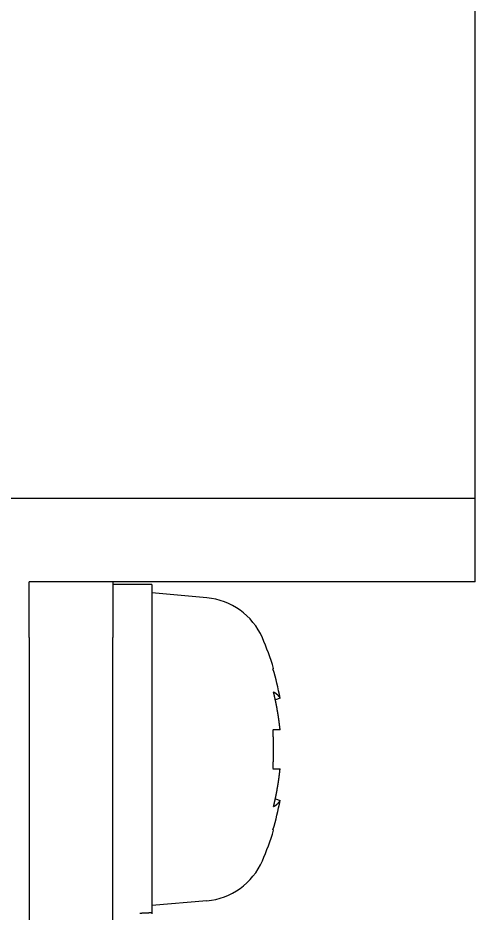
# Model space of a CAD drawing. Extents: x -7 to 305, y -225 to 131.
# Drawn here: x 292.46 to 300.66, y -41.42 to -25.39 of the extents above; entities that cross this region are included whole.
import ezdxf

# ---------------------------------------------------------------- set-up
doc = ezdxf.new("R2010")
doc.units = 0
doc.layers.get('0').update_dxf_attribs({"linetype": 'CONTINUOUS'})

# ---------------------------------------------------------------- blocks, each defined once
blk = doc.blocks.new('KOZU0012')
at = {"color": 7, "linetype": 'CONTINUOUS'}
for p, q in [((16, 11), (16, 24)), ((-16, 11), (16, 11)), ((16, 9.5), (16, 11)), ((9.5, 9.5), (8, 9.5)), ((8, 8.5), (8, 9.5)), ((9.5, 9.5), (9.5, 8.5)), ((15, 9.5), (9.5, 9.5)), ((16, 9.5), (15, 9.5)), ((10.2, 9.45), (9.5, 9.45)), ((10.2, 9.45), (10.2, 3.576535)), ((11.188167, 9.213547), (10.2, 9.3)), ((8, 8.5), (8, 1.5)), ((9.5, 1), (9.5, 8.5)), ((12.385133, 7.95), (12.374649, 7.94254)), ((12.502558, 7.418217), (12.417129, 7.384946)), ((12.502558, 6.849), (12.374649, 6.849)), ((12.374649, 6.151), (12.502558, 6.151)), ((12.417129, 5.615054), (12.502558, 5.581783)), ((12.374649, 5.05746), (12.385133, 5.05)), ((11.188167, 3.786453), (10.2, 3.7)), ((10.2, 3.576535), (10.2, 3.552234))]:
    blk.add_line(p, q, dxfattribs=at)
for points in [[(12.5026, 7.41823, 0), (12.502, 7.41921, 0), (12.5014, 7.42019, 0), (12.5008, 7.42116, 0), (12.5003, 7.42214, 0), (12.4997, 7.42311, 0), (12.4991, 7.42408, 0), (12.4985, 7.42504, 0), (12.4979, 7.42601, 0), (12.4973, 7.42697, 0), (12.4967, 7.42793, 0), (12.496, 7.42889, 0), (12.4954, 7.42985, 0), (12.4948, 7.4308, 0), (12.4941, 7.43175, 0), (12.4935, 7.4327, 0), (12.4928, 7.43365, 0), (12.4922, 7.43459, 0), (12.4915, 7.43553, 0), (12.4909, 7.43648, 0), (12.4902, 7.43741, 0), (12.4895, 7.43835, 0), (12.4888, 7.43928, 0), (12.4881, 7.44021, 0), (12.4875, 7.44114, 0), (12.4868, 7.44207, 0), (12.4861, 7.44299, 0), (12.4853, 7.44392, 0), (12.4846, 7.44484, 0), (12.4839, 7.44575, 0), (12.4832, 7.44667, 0), (12.4824, 7.44758, 0), (12.4817, 7.44849, 0), (12.481, 7.4494, 0), (12.4802, 7.45031, 0), (12.4795, 7.45121, 0), (12.4787, 7.45212, 0), (12.4779, 7.45302, 0), (12.4772, 7.45391, 0), (12.4764, 7.45481, 0), (12.4756, 7.4557, 0), (12.4748, 7.45659, 0), (12.474, 7.45748, 0), (12.4732, 7.45837, 0), (12.4724, 7.45925, 0), (12.4716, 7.46013, 0), (12.4708, 7.46101, 0), (12.47, 7.46189, 0), (12.4691, 7.46276, 0), (12.4683, 7.46364, 0), (12.4675, 7.46451, 0), (12.4666, 7.46538, 0), (12.4658, 7.46624, 0), (12.4649, 7.4671, 0), (12.4641, 7.46797, 0), (12.4632, 7.46883, 0), (12.4623, 7.46968, 0), (12.4615, 7.47054, 0), (12.4606, 7.47139, 0), (12.4597, 7.47224, 0), (12.4588, 7.47309, 0), (12.4579, 7.47393, 0), (12.457, 7.47477, 0), (12.4561, 7.47561, 0), (12.4552, 7.47645, 0), (12.4542, 7.47729, 0), (12.4533, 7.47812, 0), (12.4524, 7.47895, 0), (12.4514, 7.47978, 0), (12.4505, 7.48061, 0), (12.4496, 7.48144, 0), (12.4486, 7.48226, 0), (12.4476, 7.48308, 0), (12.4467, 7.4839, 0), (12.4457, 7.48471, 0), (12.4447, 7.48552, 0), (12.4438, 7.48633, 0), (12.4428, 7.48714, 0), (12.4418, 7.48795, 0), (12.4408, 7.48875, 0), (12.4398, 7.48955, 0), (12.4388, 7.49035, 0), (12.4377, 7.49115, 0), (12.4367, 7.49195, 0), (12.4357, 7.49274, 0), (12.4347, 7.49353, 0), (12.4336, 7.49432, 0), (12.4326, 7.4951, 0), (12.4315, 7.49588, 0), (12.4305, 7.49667, 0), (12.4294, 7.49744, 0), (12.4284, 7.49822, 0), (12.4273, 7.49899, 0), (12.4262, 7.49977, 0), (12.4251, 7.50054, 0), (12.4241, 7.5013, 0), (12.423, 7.50207, 0), (12.4219, 7.50283, 0), (12.4208, 7.50359, 0), (12.4197, 7.50435, 0), (12.4185, 7.5051, 0), (12.4174, 7.50586, 0), (12.4163, 7.50661, 0), (12.4152, 7.50735, 0), (12.414, 7.5081, 0), (12.4129, 7.50884, 0), (12.4117, 7.50959, 0), (12.4106, 7.51032, 0), (12.4094, 7.51106, 0), (12.4083, 7.5118, 0), (12.4071, 7.51253, 0), (12.4059, 7.51326, 0), (12.4047, 7.51398, 0), (12.4036, 7.51471, 0), (12.4024, 7.51543, 0), (12.4012, 7.51615, 0), (12.4, 7.51687, 0), (12.3988, 7.51759, 0), (12.3976, 7.5183, 0), (12.3963, 7.51901, 0), (12.3951, 7.51972, 0), (12.3939, 7.52043, 0), (12.3927, 7.52113, 0), (12.3914, 7.52183, 0), (12.3902, 7.52253, 0), (12.3889, 7.52323, 0), (12.3877, 7.52392, 0), (12.3864, 7.52461, 0), (12.3851, 7.5253, 0)], [(12.5026, 6.849, 0), (12.502, 6.85431, 0), (12.5014, 6.85963, 0), (12.5008, 6.86494, 0), (12.5003, 6.87025, 0), (12.4997, 6.87556, 0), (12.4991, 6.88087, 0), (12.4985, 6.88619, 0), (12.4979, 6.8915, 0), (12.4973, 6.89681, 0), (12.4967, 6.90212, 0), (12.496, 6.90743, 0), (12.4954, 6.91274, 0), (12.4948, 6.91805, 0), (12.4941, 6.92336, 0), (12.4935, 6.92867, 0), (12.4928, 6.93398, 0), (12.4922, 6.93929, 0), (12.4915, 6.9446, 0), (12.4909, 6.94991, 0), (12.4902, 6.95522, 0), (12.4895, 6.96052, 0), (12.4888, 6.96583, 0), (12.4882, 6.97114, 0), (12.4875, 6.97645, 0), (12.4868, 6.98175, 0), (12.4861, 6.98706, 0), (12.4853, 6.99236, 0), (12.4846, 6.99767, 0), (12.4839, 7.00297, 0), (12.4832, 7.00828, 0), (12.4825, 7.01358, 0), (12.4817, 7.01889, 0), (12.481, 7.02419, 0), (12.4802, 7.02949, 0), (12.4795, 7.0348, 0), (12.4787, 7.0401, 0), (12.4779, 7.0454, 0), (12.4772, 7.0507, 0), (12.4764, 7.05601, 0), (12.4756, 7.06131, 0), (12.4748, 7.06661, 0), (12.474, 7.07191, 0), (12.4732, 7.07721, 0), (12.4724, 7.0825, 0), (12.4716, 7.0878, 0), (12.4708, 7.0931, 0), (12.47, 7.0984, 0), (12.4692, 7.1037, 0), (12.4683, 7.10899, 0), (12.4675, 7.11429, 0), (12.4666, 7.11958, 0), (12.4658, 7.12488, 0), (12.4649, 7.13017, 0), (12.4641, 7.13547, 0), (12.4632, 7.14076, 0), (12.4623, 7.14605, 0), (12.4615, 7.15135, 0), (12.4606, 7.15664, 0), (12.4597, 7.16193, 0), (12.4588, 7.16722, 0), (12.4579, 7.17251, 0), (12.457, 7.1778, 0), (12.4561, 7.18309, 0), (12.4552, 7.18838, 0), (12.4543, 7.19366, 0), (12.4533, 7.19895, 0), (12.4524, 7.20424, 0), (12.4515, 7.20952, 0), (12.4505, 7.21481, 0), (12.4496, 7.22009, 0), (12.4486, 7.22538, 0), (12.4476, 7.23066, 0), (12.4467, 7.23594, 0), (12.4457, 7.24123, 0), (12.4447, 7.24651, 0), (12.4438, 7.25179, 0), (12.4428, 7.25707, 0), (12.4418, 7.26235, 0), (12.4408, 7.26763, 0), (12.4398, 7.2729, 0), (12.4388, 7.27818, 0), (12.4377, 7.28346, 0), (12.4367, 7.28873, 0), (12.4357, 7.29401, 0), (12.4347, 7.29928, 0), (12.4336, 7.30456, 0), (12.4326, 7.30983, 0), (12.4315, 7.3151, 0), (12.4305, 7.32037, 0), (12.4294, 7.32565, 0), (12.4284, 7.33091, 0), (12.4273, 7.33618, 0), (12.4262, 7.34145, 0), (12.4251, 7.34672, 0), (12.4241, 7.35199, 0), (12.423, 7.35725, 0), (12.4219, 7.36252, 0), (12.4208, 7.36778, 0), (12.4197, 7.37305, 0), (12.4185, 7.37831, 0), (12.4174, 7.38357, 0), (12.4163, 7.38883, 0), (12.4152, 7.39409, 0), (12.414, 7.39935, 0), (12.4129, 7.40461, 0), (12.4117, 7.40987, 0), (12.4106, 7.41512, 0), (12.4094, 7.42038, 0), (12.4083, 7.42564, 0), (12.4071, 7.43089, 0), (12.4059, 7.43614, 0), (12.4047, 7.4414, 0), (12.4036, 7.44665, 0), (12.4024, 7.4519, 0), (12.4012, 7.45715, 0), (12.4, 7.4624, 0), (12.3988, 7.46764, 0), (12.3976, 7.47289, 0), (12.3963, 7.47814, 0), (12.3951, 7.48338, 0), (12.3939, 7.48862, 0), (12.3927, 7.49387, 0), (12.3914, 7.49911, 0), (12.3902, 7.50435, 0), (12.3889, 7.50959, 0), (12.3877, 7.51483, 0), (12.3864, 7.52007, 0), (12.3851, 7.5253, 0)], [(12.3746, 6.151, 0), (12.375, 6.15644, 0), (12.3753, 6.16189, 0), (12.3756, 6.16733, 0), (12.3759, 6.17278, 0), (12.3762, 6.17822, 0), (12.3765, 6.18367, 0), (12.3768, 6.18911, 0), (12.3771, 6.19456, 0), (12.3774, 6.20001, 0), (12.3777, 6.20545, 0), (12.3779, 6.2109, 0), (12.3782, 6.21635, 0), (12.3785, 6.2218, 0), (12.3787, 6.22725, 0), (12.379, 6.2327, 0), (12.3792, 6.23815, 0), (12.3795, 6.2436, 0), (12.3797, 6.24905, 0), (12.3799, 6.2545, 0), (12.3802, 6.25995, 0), (12.3804, 6.2654, 0), (12.3806, 6.27085, 0), (12.3808, 6.2763, 0), (12.381, 6.28175, 0), (12.3812, 6.28721, 0), (12.3814, 6.29266, 0), (12.3816, 6.29811, 0), (12.3818, 6.30357, 0), (12.382, 6.30902, 0), (12.3822, 6.31447, 0), (12.3823, 6.31993, 0), (12.3825, 6.32538, 0), (12.3827, 6.33084, 0), (12.3828, 6.33629, 0), (12.383, 6.34175, 0), (12.3831, 6.3472, 0), (12.3833, 6.35266, 0), (12.3834, 6.35811, 0), (12.3835, 6.36357, 0), (12.3837, 6.36902, 0), (12.3838, 6.37448, 0), (12.3839, 6.37994, 0), (12.384, 6.38539, 0), (12.3841, 6.39085, 0), (12.3842, 6.39631, 0), (12.3843, 6.40176, 0), (12.3844, 6.40722, 0), (12.3845, 6.41268, 0), (12.3846, 6.41813, 0), (12.3846, 6.42359, 0), (12.3847, 6.42905, 0), (12.3848, 6.43451, 0), (12.3848, 6.43996, 0), (12.3849, 6.44542, 0), (12.3849, 6.45088, 0), (12.385, 6.45634, 0), (12.385, 6.46179, 0), (12.385, 6.46725, 0), (12.3851, 6.47271, 0), (12.3851, 6.47817, 0), (12.3851, 6.48363, 0), (12.3851, 6.48908, 0), (12.3851, 6.49454, 0), (12.3851, 6.5, 0), (12.3851, 6.50546, 0), (12.3851, 6.51092, 0), (12.3851, 6.51637, 0), (12.3851, 6.52183, 0), (12.3851, 6.52729, 0), (12.385, 6.53275, 0), (12.385, 6.53821, 0), (12.385, 6.54366, 0), (12.3849, 6.54912, 0), (12.3849, 6.55458, 0), (12.3848, 6.56004, 0), (12.3848, 6.56549, 0), (12.3847, 6.57095, 0), (12.3846, 6.57641, 0), (12.3846, 6.58187, 0), (12.3845, 6.58732, 0), (12.3844, 6.59278, 0), (12.3843, 6.59824, 0), (12.3842, 6.60369, 0), (12.3841, 6.60915, 0), (12.384, 6.61461, 0), (12.3839, 6.62006, 0), (12.3838, 6.62552, 0), (12.3837, 6.63098, 0), (12.3835, 6.63643, 0), (12.3834, 6.64189, 0), (12.3833, 6.64734, 0), (12.3831, 6.6528, 0), (12.383, 6.65825, 0), (12.3828, 6.66371, 0), (12.3827, 6.66916, 0), (12.3825, 6.67462, 0), (12.3823, 6.68007, 0), (12.3822, 6.68553, 0), (12.382, 6.69098, 0), (12.3818, 6.69643, 0), (12.3816, 6.70189, 0), (12.3814, 6.70734, 0), (12.3812, 6.71279, 0), (12.381, 6.71825, 0), (12.3808, 6.7237, 0), (12.3806, 6.72915, 0), (12.3804, 6.7346, 0), (12.3802, 6.74005, 0), (12.3799, 6.7455, 0), (12.3797, 6.75095, 0), (12.3795, 6.7564, 0), (12.3792, 6.76185, 0), (12.379, 6.7673, 0), (12.3787, 6.77275, 0), (12.3785, 6.7782, 0), (12.3782, 6.78365, 0), (12.3779, 6.7891, 0), (12.3777, 6.79455, 0), (12.3774, 6.79999, 0), (12.3771, 6.80544, 0), (12.3768, 6.81089, 0), (12.3765, 6.81633, 0), (12.3762, 6.82178, 0), (12.3759, 6.82722, 0), (12.3756, 6.83267, 0), (12.3753, 6.83811, 0), (12.375, 6.84356, 0), (12.3746, 6.849, 0)], [(12.3851, 5.4747, 0), (12.3864, 5.47993, 0), (12.3877, 5.48517, 0), (12.3889, 5.49041, 0), (12.3902, 5.49565, 0), (12.3914, 5.50089, 0), (12.3927, 5.50613, 0), (12.3939, 5.51138, 0), (12.3951, 5.51662, 0), (12.3963, 5.52186, 0), (12.3976, 5.52711, 0), (12.3988, 5.53236, 0), (12.4, 5.5376, 0), (12.4012, 5.54285, 0), (12.4024, 5.5481, 0), (12.4036, 5.55335, 0), (12.4047, 5.5586, 0), (12.4059, 5.56386, 0), (12.4071, 5.56911, 0), (12.4083, 5.57436, 0), (12.4094, 5.57962, 0), (12.4106, 5.58488, 0), (12.4117, 5.59013, 0), (12.4129, 5.59539, 0), (12.414, 5.60065, 0), (12.4152, 5.60591, 0), (12.4163, 5.61117, 0), (12.4174, 5.61643, 0), (12.4185, 5.62169, 0), (12.4197, 5.62695, 0), (12.4208, 5.63222, 0), (12.4219, 5.63748, 0), (12.423, 5.64275, 0), (12.4241, 5.64801, 0), (12.4251, 5.65328, 0), (12.4262, 5.65855, 0), (12.4273, 5.66382, 0), (12.4284, 5.66909, 0), (12.4294, 5.67435, 0), (12.4305, 5.67963, 0), (12.4315, 5.6849, 0), (12.4326, 5.69017, 0), (12.4336, 5.69544, 0), (12.4347, 5.70072, 0), (12.4357, 5.70599, 0), (12.4367, 5.71127, 0), (12.4377, 5.71654, 0), (12.4388, 5.72182, 0), (12.4398, 5.7271, 0), (12.4408, 5.73237, 0), (12.4418, 5.73765, 0), (12.4428, 5.74293, 0), (12.4438, 5.74821, 0), (12.4447, 5.75349, 0), (12.4457, 5.75877, 0), (12.4467, 5.76406, 0), (12.4476, 5.76934, 0), (12.4486, 5.77462, 0), (12.4496, 5.77991, 0), (12.4505, 5.78519, 0), (12.4515, 5.79048, 0), (12.4524, 5.79576, 0), (12.4533, 5.80105, 0), (12.4543, 5.80634, 0), (12.4552, 5.81162, 0), (12.4561, 5.81691, 0), (12.457, 5.8222, 0), (12.4579, 5.82749, 0), (12.4588, 5.83278, 0), (12.4597, 5.83807, 0), (12.4606, 5.84336, 0), (12.4615, 5.84865, 0), (12.4623, 5.85395, 0), (12.4632, 5.85924, 0), (12.4641, 5.86453, 0), (12.4649, 5.86983, 0), (12.4658, 5.87512, 0), (12.4666, 5.88042, 0), (12.4675, 5.88571, 0), (12.4683, 5.89101, 0), (12.4692, 5.8963, 0), (12.47, 5.9016, 0), (12.4708, 5.9069, 0), (12.4716, 5.9122, 0), (12.4724, 5.9175, 0), (12.4732, 5.92279, 0), (12.474, 5.92809, 0), (12.4748, 5.93339, 0), (12.4756, 5.93869, 0), (12.4764, 5.94399, 0), (12.4772, 5.9493, 0), (12.4779, 5.9546, 0), (12.4787, 5.9599, 0), (12.4795, 5.9652, 0), (12.4802, 5.97051, 0), (12.481, 5.97581, 0), (12.4817, 5.98111, 0), (12.4825, 5.98642, 0), (12.4832, 5.99172, 0), (12.4839, 5.99703, 0), (12.4846, 6.00233, 0), (12.4853, 6.00764, 0), (12.4861, 6.01294, 0), (12.4868, 6.01825, 0), (12.4875, 6.02355, 0), (12.4882, 6.02886, 0), (12.4888, 6.03417, 0), (12.4895, 6.03948, 0), (12.4902, 6.04478, 0), (12.4909, 6.05009, 0), (12.4915, 6.0554, 0), (12.4922, 6.06071, 0), (12.4928, 6.06602, 0), (12.4935, 6.07133, 0), (12.4941, 6.07664, 0), (12.4948, 6.08195, 0), (12.4954, 6.08726, 0), (12.496, 6.09257, 0), (12.4967, 6.09788, 0), (12.4973, 6.10319, 0), (12.4979, 6.1085, 0), (12.4985, 6.11381, 0), (12.4991, 6.11913, 0), (12.4997, 6.12444, 0), (12.5003, 6.12975, 0), (12.5008, 6.13506, 0), (12.5014, 6.14037, 0), (12.502, 6.14569, 0), (12.5026, 6.151, 0)], [(12.3851, 5.4747, 0), (12.3864, 5.47539, 0), (12.3877, 5.47608, 0), (12.3889, 5.47677, 0), (12.3902, 5.47747, 0), (12.3914, 5.47817, 0), (12.3927, 5.47887, 0), (12.3939, 5.47957, 0), (12.3951, 5.48028, 0), (12.3963, 5.48099, 0), (12.3976, 5.4817, 0), (12.3988, 5.48241, 0), (12.4, 5.48313, 0), (12.4012, 5.48385, 0), (12.4024, 5.48457, 0), (12.4036, 5.48529, 0), (12.4047, 5.48602, 0), (12.4059, 5.48674, 0), (12.4071, 5.48747, 0), (12.4083, 5.48821, 0), (12.4094, 5.48894, 0), (12.4106, 5.48968, 0), (12.4117, 5.49042, 0), (12.4129, 5.49116, 0), (12.414, 5.4919, 0), (12.4152, 5.49265, 0), (12.4163, 5.4934, 0), (12.4174, 5.49415, 0), (12.4185, 5.4949, 0), (12.4197, 5.49566, 0), (12.4208, 5.49641, 0), (12.4219, 5.49717, 0), (12.423, 5.49794, 0), (12.4241, 5.4987, 0), (12.4251, 5.49947, 0), (12.4262, 5.50024, 0), (12.4273, 5.50101, 0), (12.4284, 5.50178, 0), (12.4294, 5.50256, 0), (12.4305, 5.50334, 0), (12.4315, 5.50412, 0), (12.4326, 5.5049, 0), (12.4336, 5.50569, 0), (12.4347, 5.50647, 0), (12.4357, 5.50726, 0), (12.4367, 5.50806, 0), (12.4377, 5.50885, 0), (12.4388, 5.50965, 0), (12.4398, 5.51045, 0), (12.4408, 5.51125, 0), (12.4418, 5.51205, 0), (12.4428, 5.51286, 0), (12.4438, 5.51367, 0), (12.4447, 5.51448, 0), (12.4457, 5.51529, 0), (12.4467, 5.51611, 0), (12.4476, 5.51693, 0), (12.4486, 5.51775, 0), (12.4496, 5.51857, 0), (12.4505, 5.51939, 0), (12.4515, 5.52022, 0), (12.4524, 5.52105, 0), (12.4533, 5.52188, 0), (12.4543, 5.52272, 0), (12.4552, 5.52355, 0), (12.4561, 5.52439, 0), (12.457, 5.52523, 0), (12.4579, 5.52607, 0), (12.4588, 5.52692, 0), (12.4597, 5.52777, 0), (12.4606, 5.52862, 0), (12.4615, 5.52947, 0), (12.4623, 5.53032, 0), (12.4632, 5.53118, 0), (12.4641, 5.53204, 0), (12.4649, 5.5329, 0), (12.4658, 5.53376, 0), (12.4666, 5.53463, 0), (12.4675, 5.5355, 0), (12.4683, 5.53637, 0), (12.4692, 5.53724, 0), (12.47, 5.53812, 0), (12.4708, 5.53899, 0), (12.4716, 5.53987, 0), (12.4724, 5.54076, 0), (12.4732, 5.54164, 0), (12.474, 5.54253, 0), (12.4748, 5.54341, 0), (12.4756, 5.5443, 0), (12.4764, 5.5452, 0), (12.4772, 5.54609, 0), (12.4779, 5.54699, 0), (12.4787, 5.54789, 0), (12.4795, 5.54879, 0), (12.4802, 5.5497, 0), (12.481, 5.5506, 0), (12.4817, 5.55151, 0), (12.4825, 5.55242, 0), (12.4832, 5.55334, 0), (12.4839, 5.55425, 0), (12.4846, 5.55517, 0), (12.4853, 5.55609, 0), (12.4861, 5.55701, 0), (12.4868, 5.55794, 0), (12.4875, 5.55887, 0), (12.4882, 5.55979, 0), (12.4888, 5.56073, 0), (12.4895, 5.56166, 0), (12.4902, 5.5626, 0), (12.4909, 5.56353, 0), (12.4915, 5.56447, 0), (12.4922, 5.56542, 0), (12.4928, 5.56636, 0), (12.4935, 5.56731, 0), (12.4941, 5.56826, 0), (12.4948, 5.56921, 0), (12.4954, 5.57016, 0), (12.496, 5.57112, 0), (12.4967, 5.57208, 0), (12.4973, 5.57304, 0), (12.4979, 5.574, 0), (12.4985, 5.57497, 0), (12.4991, 5.57593, 0), (12.4997, 5.5769, 0), (12.5003, 5.57787, 0), (12.5008, 5.57885, 0), (12.5014, 5.57982, 0), (12.502, 5.5808, 0), (12.5026, 5.58178, 0)], [(9.98734, 3.56712, 0), (9.9928, 3.56734, 0), (9.99826, 3.56756, 0), (10.0037, 3.56777, 0), (10.0092, 3.56799, 0), (10.0146, 3.56821, 0), (10.0201, 3.56844, 0), (10.0256, 3.56866, 0), (10.031, 3.56889, 0), (10.0365, 3.56911, 0), (10.0419, 3.56934, 0), (10.0474, 3.56957, 0), (10.0528, 3.5698, 0), (10.0583, 3.57003, 0), (10.0638, 3.57027, 0), (10.0692, 3.5705, 0), (10.0747, 3.57074, 0), (10.0801, 3.57097, 0), (10.0856, 3.57121, 0), (10.091, 3.57145, 0), (10.0965, 3.57169, 0), (10.1019, 3.57194, 0), (10.1074, 3.57218, 0), (10.1128, 3.57243, 0), (10.1183, 3.57267, 0), (10.1237, 3.57292, 0), (10.1292, 3.57317, 0), (10.1346, 3.57342, 0), (10.1401, 3.57367, 0), (10.1455, 3.57393, 0), (10.151, 3.57418, 0), (10.1564, 3.57444, 0), (10.1619, 3.57469, 0), (10.1673, 3.57495, 0), (10.1728, 3.57521, 0), (10.1782, 3.57548, 0), (10.1837, 3.57574, 0), (10.1891, 3.576, 0), (10.1946, 3.57627, 0), (10.2, 3.57653, 0)]]:
    blk.add_polyline3d(points, dxfattribs=at)
for centre, radius, start, end in [((11.083581, 8.018113), 1.2, 23.5471372, 85), ((7.6, 6.5), 5, 16.857956, 23.5471372), ((7.6, 6.5), 4.987805, 10.6082177, 16.8108714), ((7.6, 6.5), 4.987805, 343.1891286, 349.3917823), ((7.6, 6.5), 5, 336.4528628, 343.142044), ((11.083581, 4.981887), 1.2, 275, 336.4528628)]:
    blk.add_arc(centre, radius, start, end, dxfattribs=at)

msp = doc.modelspace()

# ---------------------------------------------------------------- block references
at = {"color": 7, "linetype": 'CONTINUOUS'}
msp.add_blockref('KOZU0012', (284.656, -44.988), dxfattribs=at)

doc.saveas('drawing.dxf')
